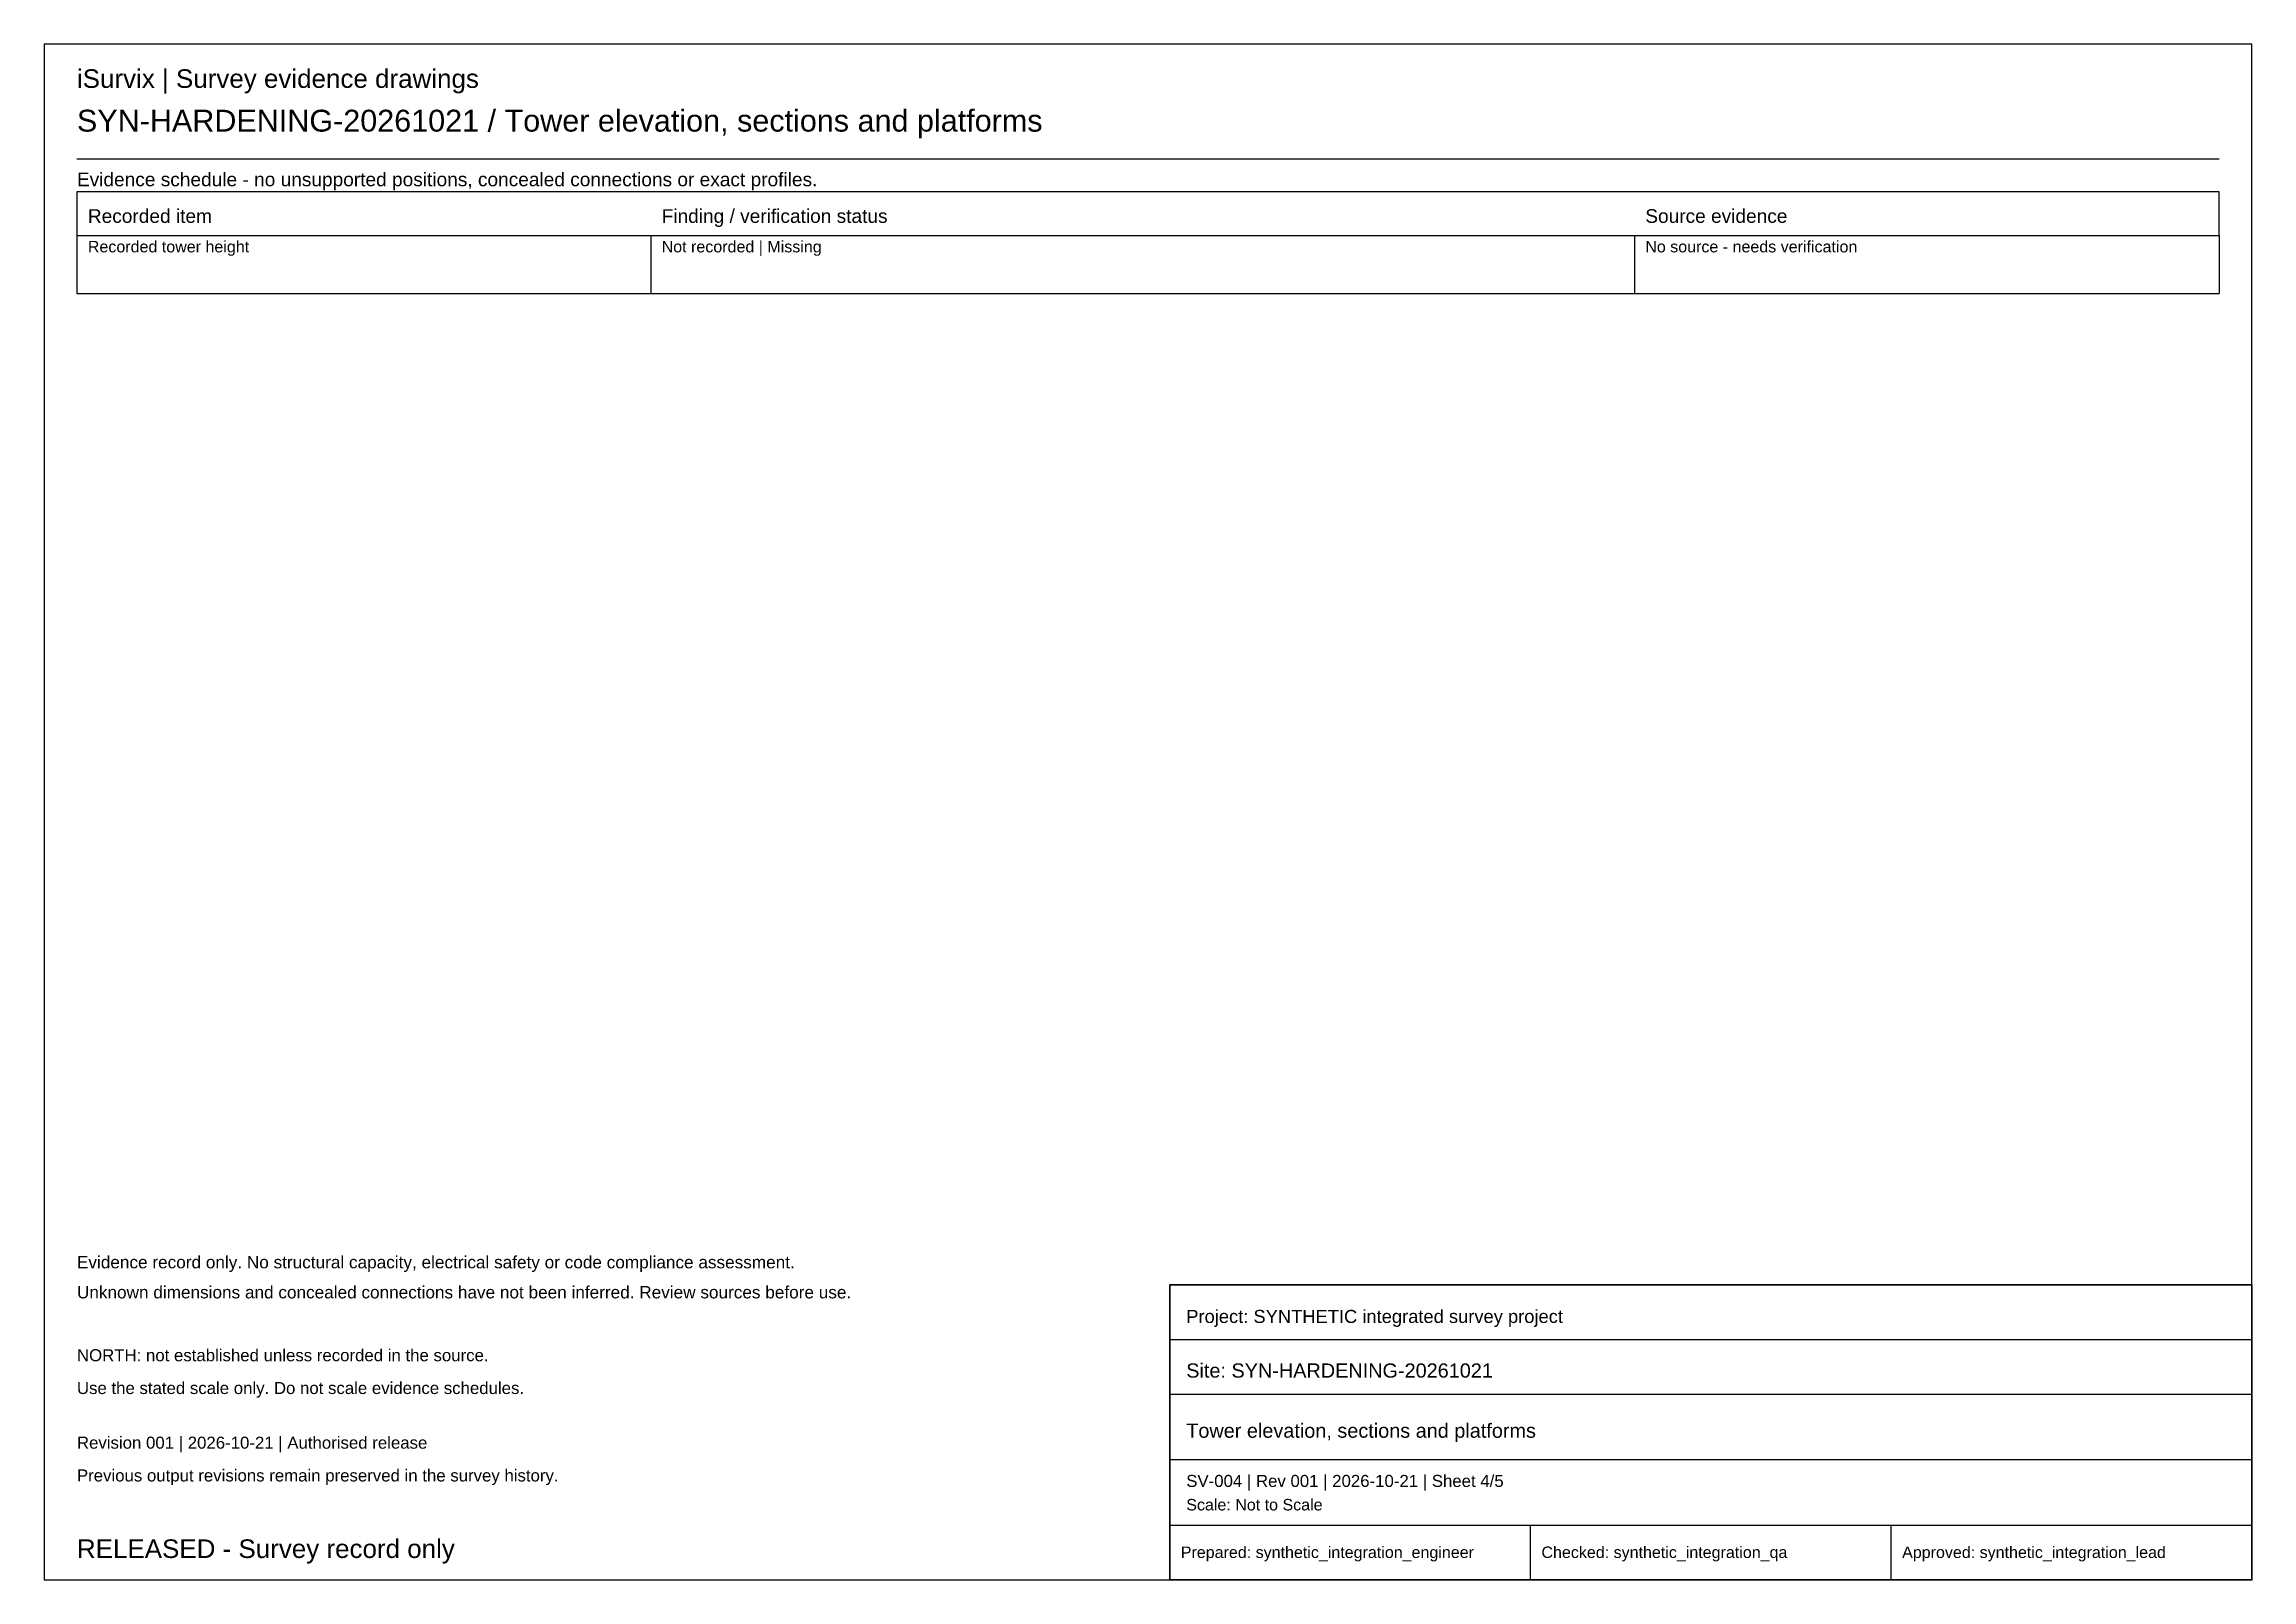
# Model space of a CAD drawing. Header units: millimetres. Extents: x 8 to 412, y 8 to 289.
import ezdxf

# ---------------------------------------------------------------- set-up
doc = ezdxf.new("R2010")
doc.units = ezdxf.units.MM
for name, color, linetype, lineweight in [('BORDER', 8, 'Continuous', 25), ('TEXT', 7, 'Continuous', 18), ('TITLE', 7, 'Continuous', 35), ('WARNINGS', 1, 'Continuous', 25)]:
    doc.layers.add(name, color=color, linetype=linetype, lineweight=lineweight)
doc.styles.get("Standard").update_dxf_attribs({"font": 'Arial.ttf'})

msp = doc.modelspace()

# ---------------------------------------------------------------- linework, layer by layer
at = {"layer": 'BORDER'}
for p, q in [((14, 268), (406, 268)), ((14, 254), (14, 243.4)), ((119, 254), (119, 243.4)), ((299, 254), (299, 243.4)), ((406, 254), (406, 243.4)), ((14, 243.4), (406, 243.4)), ((214, 52), (412, 52)), ((214, 42), (412, 42)), ((214, 30), (412, 30)), ((214, 18), (412, 18)), ((280, 8), (280, 18)), ((346, 8), (346, 18))]:
    msp.add_line(p, q, dxfattribs=at)
for points in [[(8, 8), (412, 8), (412, 289), (8, 289)], [(14, 254), (406, 254), (406, 262), (14, 262)]]:
    msp.add_lwpolyline(points, close=True, dxfattribs=at)
at = {"layer": 'TITLE'}
msp.add_lwpolyline([(214, 8), (412, 8), (412, 62), (214, 62)], close=True, dxfattribs=at)

# ---------------------------------------------------------------- texts
at = {"layer": 'TEXT'}
for s, height, p in [('Recorded tower height', 2.1, (16, 250.9)), ('Not recorded | Missing', 2.1, (121, 250.9)), ('No source - needs verification', 2.1, (301, 250.9)), ('NORTH: not established unless recorded in the source.', 2.2, (14, 48)), ('Use the stated scale only. Do not scale evidence schedules.', 2.2, (14, 42)), ('Revision 001 | 2026-10-21 | Authorised release', 2.2, (14, 32)), ('Previous output revisions remain preserved in the survey history.', 2.2, (14, 26)), ('SV-004 | Rev 001 | 2026-10-21 | Sheet 4/5', 2.2, (217, 25)), ('Scale: Not to Scale', 2.1, (217, 20.7)), ('Prepared: synthetic_integration_engineer', 2.1, (216, 12)), ('Checked: synthetic_integration_qa', 2.1, (282, 12)), ('Approved: synthetic_integration_lead', 2.1, (348, 12))]:
    msp.add_text(s, height=height, dxfattribs=at).set_placement(p)
at = {"layer": 'TITLE'}
for s, height, p in [('iSurvix | Survey evidence drawings', 3.4, (14, 281)), ('SYN-HARDENING-20261021 / Tower elevation, sections and platforms', 4, (14, 273)), ('Recorded item', 2.5, (16, 256.3)), ('Finding / verification status', 2.5, (121, 256.3)), ('Source evidence', 2.5, (301, 256.3)), ('Project: SYNTHETIC integrated survey project', 2.4, (217, 55)), ('Site: SYN-HARDENING-20261021', 2.6, (217, 45)), ('Tower elevation, sections and platforms', 2.6, (217, 34)), ('RELEASED - Survey record only', 3.4, (14, 12))]:
    msp.add_text(s, height=height, dxfattribs=at).set_placement(p)
at = {"layer": 'WARNINGS'}
for s, height, p in [('Evidence schedule - no unsupported positions, concealed connections or exact profiles.', 2.5, (14, 263)), ('Evidence record only. No structural capacity, electrical safety or code compliance assessment.', 2.25, (14, 65)), ('Unknown dimensions and concealed connections have not been inferred. Review sources before use.', 2.25, (14, 59.5))]:
    msp.add_text(s, height=height, dxfattribs=at).set_placement(p)

doc.saveas('drawing.dxf')
